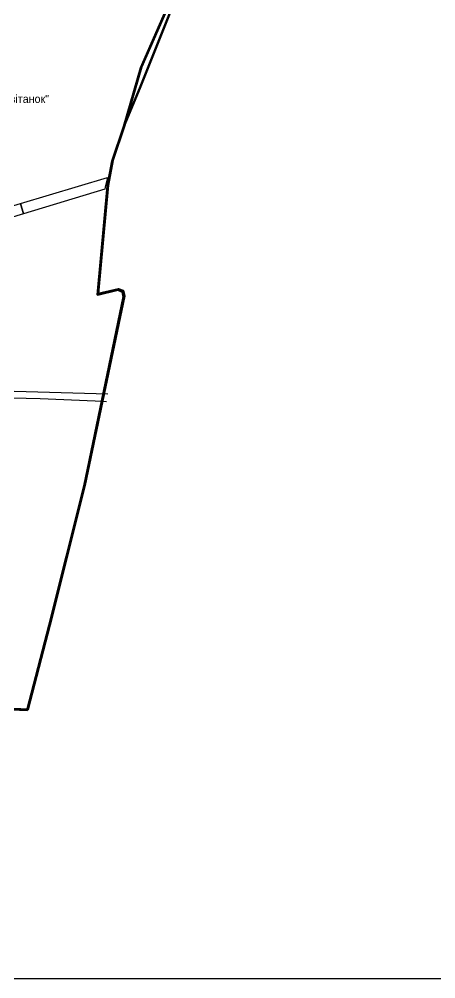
# Model space of a CAD drawing. Header units: millimetres. Extents: x 1379499 to 1411715, y 5652947 to 5671991.
# Drawn here: x 1406770 to 1408071, y 5652947 to 5655945 of the extents above; entities that cross this region are included whole.
import ezdxf
from ezdxf.enums import TextEntityAlignment as Align

# ---------------------------------------------------------------- set-up
doc = ezdxf.new("R2010")
doc.units = ezdxf.units.MM
for name, color, linetype in [('PAY', 4, 'Continuous'), ('вулиці', 7, 'Continuous'), ('межа по генплану', 7, 'Continuous'), ('на область', 5, 'Continuous')]:
    doc.layers.add(name, color=color, linetype=linetype)
picture_1 = doc.add_image_def('image1.bmp', size_in_pixel=(3370, 2384))

msp = doc.modelspace()

# ---------------------------------------------------------------- linework, layer by layer
at = {"layer": 'вулиці', "color": 7}
for points in [[(1406784.1, 5655336.9), (1406774.6, 5655368.5), (1407045.7, 5655450.2), (1407039.2, 5655419.9), (1407037.8, 5655413.3), (1406784.1, 5655336.9)], [(1406497.5, 5655250.6), (1406488, 5655282.2), (1406774.6, 5655368.5), (1406784.1, 5655336.9), (1406497.5, 5655250.6)]]:
    msp.add_lwpolyline(points, close=True, dxfattribs=at)
at = {"layer": 'вулиці', "color": 7, "lineweight": -2}
for points in [[(1407046.9, 5654772.8), (1406756.2, 5654781.4), (1406685.1, 5654780.1), (1406671.4, 5654783.1), (1406552.3, 5654849.5), (1406484.3, 5654888.2), (1406420.8, 5654918.9), (1406358.3, 5654946.8), (1406317, 5654964), (1406309.6, 5654967.8)], [(1406702.9, 5654763.2), (1406835.8, 5654759.7), (1407007.3, 5654752.3), (1407043, 5654750.5)]]:
    msp.add_lwpolyline(points, dxfattribs=at)
at = {"layer": 'межа по генплану', "color": 5, "lineweight": 70}
msp.add_lwpolyline([(1407242.9, 5656004.6), (1407149.8, 5655792.5), (1407096.8, 5655609.2), (1407060.6, 5655501.1), (1407046.3, 5655423.5), (1407014.9, 5655083.7), (1407078, 5655098.9), (1407092.7, 5655093.3), (1407096.4, 5655077.4), (1406973.5, 5654486.3), (1406863.6, 5654050.4), (1406795.1, 5653785.8), (1406369.7, 5653804.8)], dxfattribs=at)
at = {"layer": 'межа по генплану', "color": 1, "lineweight": 70}
msp.add_lwpolyline([(1407245.3, 5656007.4), (1407152.2, 5655795.3), (1407099.3, 5655612), (1407063, 5655503.9), (1407048.7, 5655426.3), (1407017.3, 5655086.5), (1407080.4, 5655101.7), (1407095.1, 5655096.1), (1407098.8, 5655080.2), (1406975.9, 5654489.1), (1406866, 5654053.2), (1406797.5, 5653788.6), (1406372.1, 5653807.6)], dxfattribs=at)
at = {"layer": 'межа по генплану', "color": 3, "lineweight": 70}
msp.add_lwpolyline([(1407246.9, 5655979.2), (1407146.8, 5655729.1), (1407096.8, 5655609.2), (1407060.6, 5655501.1), (1407046.3, 5655423.5), (1407014.9, 5655083.7), (1407078, 5655098.9), (1407092.7, 5655093.3), (1407096.4, 5655077.4), (1406973.5, 5654486.3), (1406863.6, 5654050.4), (1406795.1, 5653785.8), (1406369.7, 5653804.8)], dxfattribs=at)

# ---------------------------------------------------------------- texts
at = {"layer": 'PAY', "color": 7}
msp.add_text('СТ "Світанок"', height=25, dxfattribs=at).set_placement((1406757.3, 5655696.1), align=Align.MIDDLE)

# ---------------------------------------------------------------- pictures from other files: only their frames are drawn
at = {"layer": 'на область', "color": 7, "lineweight": -2}
image = msp.add_image(picture_1, insert=(1395288.6, 5652947), size_in_units=(16426, 11620.1), dxfattribs=at)
image.dxf.flags = 7

doc.saveas('drawing.dxf')
